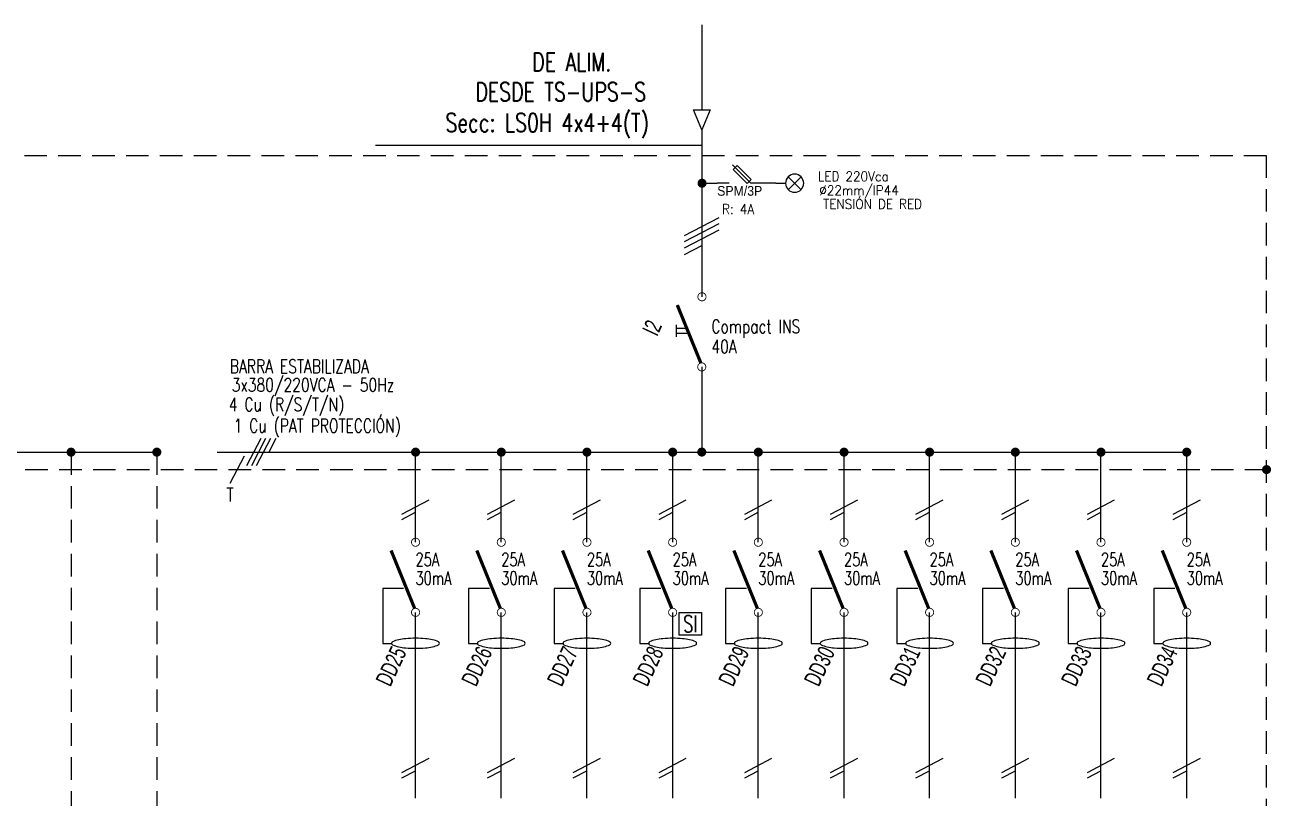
# Model space of a CAD drawing. Header units: millimetres. Extents: x 268.5 to 336.2, y -32.8 to -15.6.
# Drawn here: x 322.42 to 336.21, y -24.21 to -15.65 of the extents above; entities that cross this region are included whole.
import ezdxf
from ezdxf.enums import TextEntityAlignment as Align

# ---------------------------------------------------------------- set-up
doc = ezdxf.new("R2010")
doc.units = ezdxf.units.MM
doc.set_wipeout_variables(frame=1)
doc.linetypes.add('HIDDEN', pattern=[0.375, 0.25, -0.125])
doc.linetypes.add('PHANTOM', pattern=[63.5, 31.75, -6.35, 6.35, -6.35, 6.35, -6.35])
doc.layers.add('0-IE-UNIFILAR', color=7, linetype='Continuous', lineweight=13)
for name, color, linetype in [('IE-UN-BARRAS', 14, 'Continuous'), ('IE-UN-CONDUCTOR', 14, 'Continuous'), ('IE-UN-INSTRUMENTOS', 171, 'Continuous'), ('IE-UN-INTERRUPTORES', 74, 'Continuous'), ('IE-UN-PAT', 10, 'Continuous'), ('IE-UN-RECUADRO', 24, 'HIDDEN'), ('IE-UN-TEXTOS', 154, 'Continuous'), ('INSTRUMENTOS', 171, 'Continuous')]:
    doc.layers.add(name, color=color, linetype=linetype)
doc.styles.add('COTAS', font='romans.shx', dxfattribs={"width": 0.7})
doc.styles.add('ROMAND', font='romans.shx', dxfattribs={"height": 0.003})
doc.styles.add('ROMANS', font='romans.shx')
doc.styles.get("Standard").update_dxf_attribs({"font": 'arial.ttf'})
doc.styles.add('UN-2016', font='romans.shx', dxfattribs={"width": 0.7, "height": 0.15})

# ---------------------------------------------------------------- blocks, each defined once
blk = doc.blocks.new('SPM')
at = {"layer": 'IE-UN-INSTRUMENTOS'}
for p, q in [((0.689, 0), (0.312, 0.376)), ((0.328, 0.28), (0.409, 0.361)), ((0.328, 0.28), (0.614, -0.006)), ((0.409, 0.361), (0.695, 0.075)), ((0.409, 0.361), (0.695, 0.075)), ((0.695, 0.075), (0.614, -0.006)), ((0.695, 0.075), (0.614, -0.006)), ((0.248, 0), (0, 0)), ((1.2, 0), (0.689, 0))]:
    blk.add_line(p, q, dxfattribs=at)
at = {"layer": 'IE-UN-INSTRUMENTOS', "style": 'ROMANS', "width": 0.9}
for tag, p in [('TIPO/POLO', (0.065, -0.316)), ('FUSE', (0.065, -0.631)), ('REG.', (0.051, -0.915))]:
    blk.add_attdef(tag, p, '', height=0.2, dxfattribs=at)
blk = doc.blocks.new('LAMPARASEÑALIZACION1')
at = {"layer": 'IE-UN-INSTRUMENTOS'}
for p, q in [((-0.515, 0.131), (-0.255, -0.132)), ((-0.515, -0.132), (-0.253, 0.131)), ((-0.515, -0.132), (-0.253, 0.131)), ((-0.515, 0.131), (-0.255, -0.132)), ((-0.385, 0), (-0.383, 0)), ((-0.385, 0), (-0.383, 0)), ((0, 0), (-0.198, 0))]:
    blk.add_line(p, q, dxfattribs=at)
blk.add_circle((-0.384, 0), 0.186, dxfattribs=at)
blk.add_circle((-0.384, 0), 0.186, dxfattribs=at)
at = {"layer": 'IE-UN-INSTRUMENTOS', "style": 'ROMANS', "width": 0.9}
for tag, p in [('TIPO', (-0.694, 0.341)), ('ALIMENT.', (-0.694, 0.041)), ('DIAM.', (-0.708, -0.247)), ('COLOR', (-0.708, -0.528))]:
    blk.add_attdef(tag, text='', height=0.2, dxfattribs=at).set_placement(p, align=Align.RIGHT)
blk = doc.blocks.new('zw$F919')
blk.add_wipeout([(-0.092, 0), (0.092, 0), (0, -0.221)])
blk.add_lwpolyline([(0, 0), (0.092, 0), (0, -0.221), (-0.092, 0)], close=True)
blk = doc.blocks.new('COND-1P-N')
for p, q in [((-0.302, -0.082), (0.302, 0.232)), ((-0.302, -0.201), (0, -0.043))]:
    blk.add_line(p, q)
blk = doc.blocks.new('INT-DIF')
for p, q in [((-0.363, 0.309), (-0.363, -0.298)), ((-0.132, 0.309), (-0.363, 0.309)), ((-0.363, -0.298), (-0.263, -0.298))]:
    blk.add_line(p, q)
at = {"const_width": 0.00933}
for points in [[(-0.045, 0.821, 1), (0.045, 0.821, 1)], [(-0.045, 0.045, 1), (0.045, 0.045, 1)]]:
    blk.add_lwpolyline(points, format="xyb", close=True, dxfattribs=at)
at = {"const_width": 0.0361}
blk.add_lwpolyline([(-0.01, 0.088), (-0.271, 0.73)], dxfattribs=at)
blk.add_lwpolyline([(0, -0.353, 0.021723), (0.109, -0.349, 0.030103), (0.187, -0.337, 0.065718), (0.255, -0.313, 0.282431), (0.265, -0.298, 0.282431), (0.255, -0.282, 0.065718), (0.187, -0.258, 0.030103), (0.109, -0.247, 0.021723), (0, -0.242, 0.021723), (-0.109, -0.247, 0.030103), (-0.187, -0.258, 0.065718), (-0.255, -0.282, 0.282431), (-0.265, -0.298, 0.282431), (-0.255, -0.313, 0.065718), (-0.187, -0.337, 0.030103), (-0.109, -0.349, 0.021723)], format="xyb", close=True)
at = {"style": 'UN-2016', "width": 0.7}
for tag, p in [('CAPAC', (0.106, 0.448)), ('REG', (0.106, 0.227))]:
    blk.add_attdef(tag, p, '', height=0.15, dxfattribs=at)
blk = doc.blocks.new('SECCIONADOR')
at = {"const_width": 0.00933}
for points in [[(-0.043, 0.821, 1), (0.047, 0.821, 1)], [(-0.045, 0.045, 1), (0.045, 0.045, 1)]]:
    blk.add_lwpolyline(points, format="xyb", close=True, dxfattribs=at)
for points, const_width in [([(-0.01, 0.088), (-0.271, 0.73)], 0.0361), ([(-0.28, 0.378), (-0.28, 0.513)], 0.015), ([(-0.166, 0.473), (-0.28, 0.473)], 0.015), ([(-0.144, 0.418), (-0.28, 0.418)], 0.015)]:
    blk.add_lwpolyline(points, dxfattribs=dict(const_width=const_width))
at = {"layer": 'IE-UN-TEXTOS', "style": 'COTAS', "width": 0.75}
for tag, p in [('MODEL', (0.107, 0.418)), ('CAPAC', (0.107, 0.196))]:
    blk.add_attdef(tag, p, '', height=0.15, dxfattribs=at)
blk = doc.blocks.new('COND-3P-N')
for p, q in [((-0.302, 0.001), (0.302, 0.316)), ((-0.302, -0.106), (0.302, 0.209)), ((-0.302, -0.214), (0.302, 0.101)), ((-0.302, -0.332), (0, -0.174))]:
    blk.add_line(p, q)

msp = doc.modelspace()

# ---------------------------------------------------------------- linework, layer by layer
at = {"layer": 'IE-UN-BARRAS'}
for points in [[(296.451, -20.376), (323.881, -20.377)], [(324.548, -20.376), (335.281, -20.377)]]:
    msp.add_lwpolyline(points, dxfattribs=at)
at = {"layer": 'IE-UN-BARRAS', "ltscale": 5, "const_width": 0.05}
for points in [[(322.907, -20.377, 1), (322.957, -20.377, 1)], [(323.856, -20.377, 1), (323.906, -20.377, 1)], [(326.72, -20.377, 1), (326.77, -20.377, 1)], [(327.669, -20.377, 1), (327.719, -20.377, 1)], [(328.617, -20.377, 1), (328.667, -20.377, 1)], [(329.566, -20.377, 1), (329.616, -20.377, 1)], [(330.514, -20.377, 1), (330.564, -20.377, 1)], [(331.463, -20.377, 1), (331.513, -20.377, 1)], [(332.41, -20.377, 1), (332.46, -20.377, 1)], [(333.359, -20.377, 1), (333.409, -20.377, 1)], [(334.307, -20.377, 1), (334.357, -20.377, 1)], [(335.256, -20.377, 1), (335.306, -20.377, 1)]]:
    msp.add_lwpolyline(points, format="xyb", close=True, dxfattribs=at)
at = {"layer": 'IE-UN-CONDUCTOR'}
for points in [[(329.915, -15.649), (329.915, -18.657)], [(329.916, -17.401), (330.084, -17.401)], [(329.913, -19.433), (329.913, -20.376)], [(326.745, -21.374), (326.745, -20.376)], [(327.694, -21.374), (327.694, -20.376)], [(328.642, -21.374), (328.642, -20.376)], [(329.591, -21.374), (329.591, -20.376)], [(330.539, -21.374), (330.539, -20.376)], [(331.488, -21.374), (331.488, -20.376)], [(332.435, -21.374), (332.435, -20.376)], [(333.384, -21.374), (333.384, -20.376)], [(334.332, -21.374), (334.332, -20.376)], [(335.281, -21.374), (335.281, -20.376)], [(326.745, -24.205), (326.745, -22.15)], [(327.694, -24.205), (327.694, -22.15)], [(328.642, -24.205), (328.642, -22.15)], [(329.591, -24.205), (329.591, -22.15)], [(330.539, -24.205), (330.539, -22.15)], [(331.488, -24.205), (331.488, -22.15)], [(332.435, -24.205), (332.435, -22.15)], [(333.384, -24.205), (333.384, -22.15)], [(334.332, -24.205), (334.332, -22.15)], [(335.281, -24.205), (335.281, -22.15)]]:
    msp.add_lwpolyline(points, dxfattribs=at)
at = {"layer": 'IE-UN-CONDUCTOR', "ltscale": 5, "const_width": 0.05}
for points in [[(329.891, -17.401, 1), (329.941, -17.401, 1)], [(329.888, -20.376, 1), (329.938, -20.376, 1)]]:
    msp.add_lwpolyline(points, format="xyb", close=True, dxfattribs=at)
at = {"layer": 'IE-UN-CONDUCTOR', "linetype": 'HIDDEN'}
for points in [[(322.932, -20.377), (322.932, -24.896)], [(323.881, -20.377), (323.881, -24.896)]]:
    msp.add_lwpolyline(points, dxfattribs=at)
at = {"layer": 'IE-UN-INTERRUPTORES'}
msp.add_line((324.692, -20.721), (324.85, -20.419), dxfattribs=at)
at = {"layer": 'IE-UN-PAT', "ltscale": 5, "const_width": 0.05}
msp.add_lwpolyline([(336.14, -20.57, 1), (336.19, -20.57, 1)], format="xyb", close=True, dxfattribs=at)
at = {"layer": 'IE-UN-PAT', "linetype": 'HIDDEN'}
msp.add_lwpolyline([(269.925, -20.57), (336.165, -20.57)], dxfattribs=at)
at = {"layer": 'IE-UN-RECUADRO'}
msp.add_lwpolyline([(269.136, -28.59), (336.165, -28.59), (336.165, -17.099), (269.136, -17.099), (269.136, -28.59)], dxfattribs=at)
at = {"layer": 'IE-UN-TEXTOS'}
for points in [[(329.914, -16.984), (326.3, -16.984)], [(329.661, -22.152), (329.911, -22.152), (329.911, -22.402), (329.661, -22.402), (329.661, -22.152)]]:
    msp.add_lwpolyline(points, dxfattribs=at)

# ---------------------------------------------------------------- block references
at = {"xscale": -0.5000000000000001, "yscale": 0.5000000000000001, "zscale": 0.5000000000000001, "rotation": 89.99999999999909}
msp.add_blockref('COND-3P-N', (325.032, -20.376), dxfattribs=at)
at = {"layer": 'IE-UN-INSTRUMENTOS'}
ref = msp.add_blockref('SPM', (330.084, -17.401), dxfattribs=dict(at, xscale=0.5407435447890521, yscale=0.5407435447890521, zscale=0.5407435447890521))
ref.add_attrib('FUSE', 'R: 4A', (330.138, -17.742), dxfattribs={"color": 0, "height": 0.1081, "style": 'ROMANS', "width": 0.9})
ref.add_attrib('TIPO/POLO', 'SPM/3P', dxfattribs={"color": 0, "height": 0.1081, "width": 0.9}).set_placement((330.084, -17.572), align=Align.BOTTOM_LEFT)
ref = msp.add_blockref('LAMPARASEÑALIZACION1', (330.733, -17.401), dxfattribs=dict(at, xscale=-0.5407435447890521, yscale=0.5407435447890521, zscale=0.5407435447890521))
ref.add_attrib('DIAM.', 'Ø22mm/IP44', dxfattribs={"layer": '0-IE-UNIFILAR', "color": 0, "height": 0.1081, "style": 'ROMANS', "width": 0.9}).set_placement((332.094, -17.534), align=Align.RIGHT)
ref.add_attrib('COLOR', 'TENSIÓN DE RED', dxfattribs={"layer": '0-IE-UNIFILAR', "color": 0, "height": 0.10815, "style": 'ROMANS', "width": 0.9}).set_placement((332.351, -17.686), align=Align.RIGHT)
ref.add_attrib('ALIMENT.', 'LED 220Vca', dxfattribs={"layer": '0-IE-UNIFILAR', "color": 0, "height": 0.1081, "style": 'ROMANS', "width": 0.9}).set_placement((331.983, -17.379), align=Align.RIGHT)
at = {"layer": 'IE-UN-INTERRUPTORES'}
for name, p, xscale, yscale, zscale in [('COND-3P-N', (329.913, -17.98), 0.6343777377756489, 0.6343777377756489, 0.6343777377756489), ('COND-1P-N', (326.745, -21.021), 0.5000000000000001, 0.5000000000000001, 0.5000000000000001), ('COND-1P-N', (327.694, -21.021), 0.5000000000000001, 0.5000000000000001, 0.5000000000000001), ('COND-1P-N', (328.642, -21.021), 0.5000000000000001, 0.5000000000000001, 0.5000000000000001), ('COND-1P-N', (329.591, -21.021), 0.5000000000000001, 0.5000000000000001, 0.5000000000000001), ('COND-1P-N', (330.539, -21.021), 0.5000000000000001, 0.5000000000000001, 0.5000000000000001), ('COND-1P-N', (331.488, -21.021), 0.5000000000000001, 0.5000000000000001, 0.5000000000000001), ('COND-1P-N', (332.435, -21.021), 0.5000000000000001, 0.5000000000000001, 0.5000000000000001), ('COND-1P-N', (333.384, -21.021), 0.5000000000000001, 0.5000000000000001, 0.5000000000000001), ('COND-1P-N', (334.332, -21.021), 0.5000000000000001, 0.5000000000000001, 0.5000000000000001), ('COND-1P-N', (335.281, -21.021), 0.5000000000000001, 0.5000000000000001, 0.5000000000000001), ('COND-1P-N', (326.745, -23.881), 0.5, 0.5, 0.5), ('COND-1P-N', (327.694, -23.881), 0.5, 0.5, 0.5), ('COND-1P-N', (328.642, -23.881), 0.5, 0.5, 0.5), ('COND-1P-N', (329.591, -23.881), 0.5, 0.5, 0.5), ('COND-1P-N', (330.539, -23.881), 0.5, 0.5, 0.5), ('COND-1P-N', (331.488, -23.881), 0.5, 0.5, 0.5), ('COND-1P-N', (332.435, -23.881), 0.5, 0.5, 0.5), ('COND-1P-N', (333.384, -23.881), 0.5, 0.5, 0.5), ('COND-1P-N', (334.332, -23.881), 0.5, 0.5, 0.5), ('COND-1P-N', (335.281, -23.881), 0.5, 0.5, 0.5)]:
    msp.add_blockref(name, p, dxfattribs=dict(at, xscale=xscale, yscale=yscale, zscale=zscale))
msp.add_blockref('SECCIONADOR', (329.913, -19.479), dxfattribs=at).add_auto_attribs({'MODEL': 'Compact INS', 'CAPAC': '40A'})
ref = msp.add_blockref('INT-DIF', (326.745, -22.195), dxfattribs=at)
ref.add_attrib('REG', '30mA', (326.745, -21.846), dxfattribs={"color": 154, "height": 0.15, "style": 'UN-2016', "width": 0.7})
ref.add_attrib('CAPAC', '25A', (326.745, -21.64), dxfattribs={"color": 154, "height": 0.15, "style": 'UN-2016', "width": 0.7})
ref = msp.add_blockref('INT-DIF', (327.694, -22.195), dxfattribs=at)
ref.add_attrib('REG', '30mA', (327.694, -21.846), dxfattribs={"color": 154, "height": 0.15, "style": 'UN-2016', "width": 0.7})
ref.add_attrib('CAPAC', '25A', (327.694, -21.64), dxfattribs={"color": 154, "height": 0.15, "style": 'UN-2016', "width": 0.7})
ref = msp.add_blockref('INT-DIF', (328.642, -22.195), dxfattribs=at)
ref.add_attrib('REG', '30mA', (328.642, -21.846), dxfattribs={"color": 154, "height": 0.15, "style": 'UN-2016', "width": 0.7})
ref.add_attrib('CAPAC', '25A', (328.642, -21.64), dxfattribs={"color": 154, "height": 0.15, "style": 'UN-2016', "width": 0.7})
ref = msp.add_blockref('INT-DIF', (329.591, -22.195), dxfattribs=at)
ref.add_attrib('REG', '30mA', (329.591, -21.846), dxfattribs={"color": 154, "height": 0.15, "style": 'UN-2016', "width": 0.7})
ref.add_attrib('CAPAC', '25A', (329.591, -21.64), dxfattribs={"color": 154, "height": 0.15, "style": 'UN-2016', "width": 0.7})
ref = msp.add_blockref('INT-DIF', (330.539, -22.195), dxfattribs=at)
ref.add_attrib('REG', '30mA', (330.539, -21.846), dxfattribs={"color": 154, "height": 0.15, "style": 'UN-2016', "width": 0.7})
ref.add_attrib('CAPAC', '25A', (330.539, -21.64), dxfattribs={"color": 154, "height": 0.15, "style": 'UN-2016', "width": 0.7})
ref = msp.add_blockref('INT-DIF', (331.488, -22.195), dxfattribs=at)
ref.add_attrib('REG', '30mA', (331.488, -21.846), dxfattribs={"color": 154, "height": 0.15, "style": 'UN-2016', "width": 0.7})
ref.add_attrib('CAPAC', '25A', (331.488, -21.64), dxfattribs={"color": 154, "height": 0.15, "style": 'UN-2016', "width": 0.7})
ref = msp.add_blockref('INT-DIF', (332.435, -22.195), dxfattribs=at)
ref.add_attrib('REG', '30mA', (332.435, -21.846), dxfattribs={"color": 154, "height": 0.15, "style": 'UN-2016', "width": 0.7})
ref.add_attrib('CAPAC', '25A', (332.435, -21.64), dxfattribs={"color": 154, "height": 0.15, "style": 'UN-2016', "width": 0.7})
ref = msp.add_blockref('INT-DIF', (333.384, -22.195), dxfattribs=at)
ref.add_attrib('REG', '30mA', (333.384, -21.846), dxfattribs={"color": 154, "height": 0.15, "style": 'UN-2016', "width": 0.7})
ref.add_attrib('CAPAC', '25A', (333.384, -21.64), dxfattribs={"color": 154, "height": 0.15, "style": 'UN-2016', "width": 0.7})
ref = msp.add_blockref('INT-DIF', (334.332, -22.195), dxfattribs=at)
ref.add_attrib('REG', '30mA', (334.332, -21.846), dxfattribs={"color": 154, "height": 0.15, "style": 'UN-2016', "width": 0.7})
ref.add_attrib('CAPAC', '25A', (334.332, -21.64), dxfattribs={"color": 154, "height": 0.15, "style": 'UN-2016', "width": 0.7})
ref = msp.add_blockref('INT-DIF', (335.281, -22.195), dxfattribs=at)
ref.add_attrib('REG', '30mA', (335.281, -21.846), dxfattribs={"color": 154, "height": 0.15, "style": 'UN-2016', "width": 0.7})
ref.add_attrib('CAPAC', '25A', (335.281, -21.64), dxfattribs={"color": 154, "height": 0.15, "style": 'UN-2016', "width": 0.7})

# ---------------------------------------------------------------- texts
at = {"layer": 'IE-UN-TEXTOS', "style": 'ROMAND', "width": 0.75}
for s, height, p in [('DE ALIM.', 0.2048, (328.036, -16.162)), ('DESDE TS-UPS-S', 0.20483, (327.407, -16.492)), ('Secc: LS0H 4x4+4(T)', 0.20483, (327.076, -16.833))]:
    msp.add_text(s, height=height, dxfattribs=at).set_placement(p)
for s, p in [('BARRA ESTABILIZADA', (325.458, -19.427)), ('3x380/220VCA - 50Hz', (325.609, -19.643)), ('4 Cu (R/S/T/N)', (325.316, -19.86)), ('1 Cu (PAT PROTECCIÓN)', (325.656, -20.085)), ('T', (324.691, -20.847))]:
    msp.add_text(s, height=0.15, dxfattribs=at).set_placement(p, align=Align.MIDDLE)
at = {"layer": 'IE-UN-TEXTOS', "style": 'COTAS', "width": 0.7}
msp.add_text('SI', height=0.1875, dxfattribs=at).set_placement((329.786, -22.277), align=Align.MIDDLE_CENTER)
at = {"layer": 'INSTRUMENTOS', "linetype": 'PHANTOM', "width": 0.65}
for s, rotation, p in [('I2', 425, (329.418, -19.105)), ('DD25', 65, (326.466, -22.983)), ('DD26', 65, (327.415, -22.983)), ('DD27', 65, (328.363, -22.983)), ('DD28', 65, (329.311, -22.983)), ('DD29', 65, (330.26, -22.983)), ('DD30', 65, (331.208, -22.983)), ('DD31', 65, (332.156, -22.983)), ('DD32', 65, (333.105, -22.983)), ('DD33', 65, (334.053, -22.983)), ('DD34', 65, (335.002, -22.983))]:
    msp.add_text(s, height=0.1877, rotation=rotation, dxfattribs=at).set_placement(p)

# ---------------------------------------------------------------- next in the draw order: block references
at = {"layer": 'IE-UN-CONDUCTOR'}
msp.add_blockref('zw$F919', (329.915, -16.589), dxfattribs=at)

doc.saveas('drawing.dxf')
